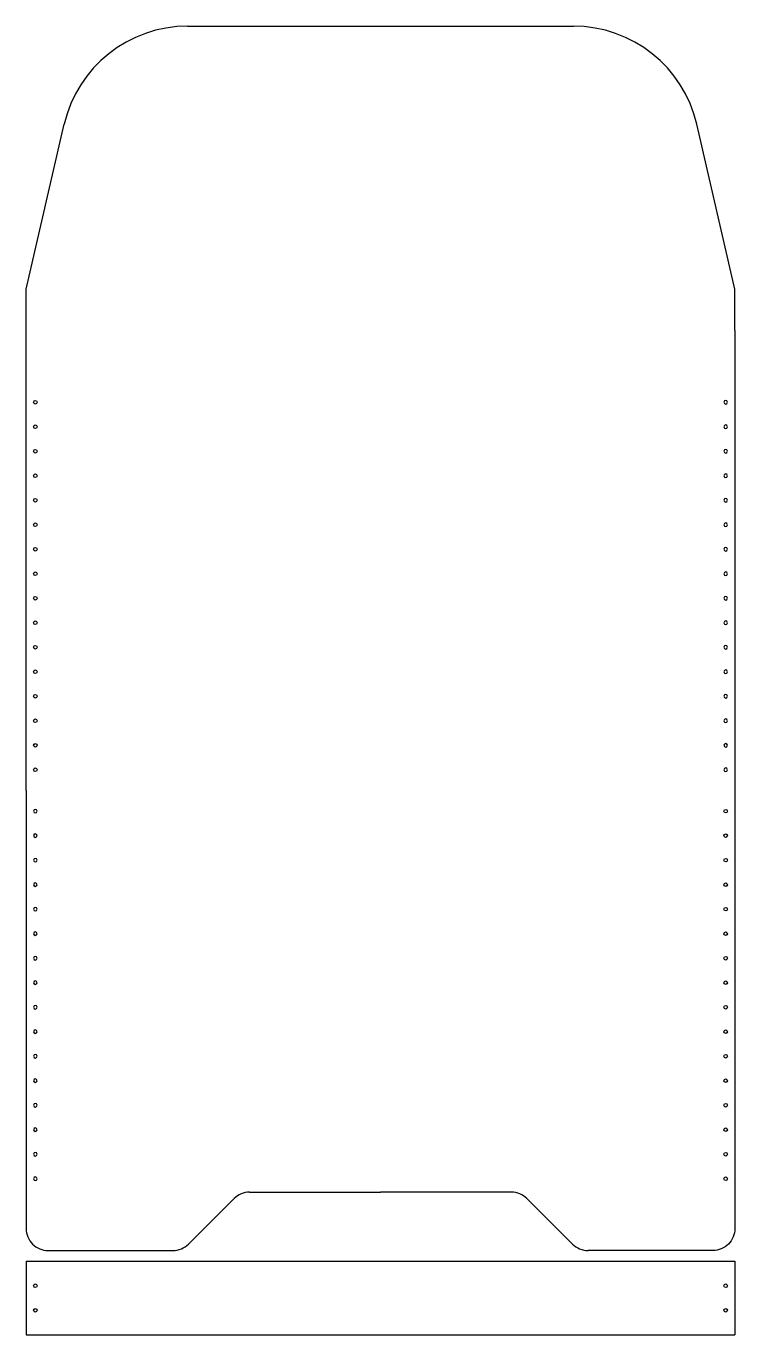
# Model space of a CAD drawing. Header units: millimetres. Extents: x 2367 to 2658, y 1896 to 2434.
import ezdxf

# ---------------------------------------------------------------- set-up
doc = ezdxf.new("R2010")
doc.units = ezdxf.units.MM

# ---------------------------------------------------------------- blocks, each defined once
blk = doc.blocks.new('*U4')
blk.add_circle((0, 0), 0.75)
blk = doc.blocks.new('*U5')
at = {"color": 0, "linetype": 'ByBlock', "lineweight": -2, "transparency": 16777216, "rotation": 90}
for p in [(2370.53, 2279.34), (2370.53, 2269.27), (2370.53, 2259.2), (2370.53, 2249.14), (2370.53, 2239.07), (2370.53, 2229), (2370.53, 2218.94), (2370.53, 2208.87), (2370.53, 2198.8), (2370.53, 2188.74), (2370.53, 2178.67), (2370.53, 2168.6), (2370.53, 2158.54), (2370.53, 2148.47), (2370.53, 2138.4), (2370.53, 2128.34)]:
    blk.add_blockref('*U4', p, dxfattribs=at)
blk = doc.blocks.new('*U6')
blk.add_circle((0, 0), 0.75)
blk = doc.blocks.new('*U8')
at = {"color": 0, "linetype": 'ByBlock', "lineweight": -2, "transparency": 16777216, "rotation": 90}
for p in [(2370.53, 2279.34), (2370.53, 2269.27), (2370.53, 2259.2), (2370.53, 2249.14), (2370.53, 2239.07), (2370.53, 2229), (2370.53, 2218.94), (2370.53, 2208.87), (2370.53, 2198.8), (2370.53, 2188.74), (2370.53, 2178.67), (2370.53, 2168.6), (2370.53, 2158.54), (2370.53, 2148.47), (2370.53, 2138.4), (2370.53, 2128.34)]:
    blk.add_blockref('*U6', p, dxfattribs=at)
blk = doc.blocks.new('*U9')
blk.add_circle((0, 0), 0.75)
blk = doc.blocks.new('*U11')
at = {"color": 0, "linetype": 'ByBlock', "lineweight": -2, "transparency": 16777216, "rotation": 90}
for p in [(2370.53, 2279.34), (2370.53, 2269.27), (2370.53, 2259.2), (2370.53, 2249.14), (2370.53, 2239.07), (2370.53, 2229), (2370.53, 2218.94), (2370.53, 2208.87), (2370.53, 2198.8), (2370.53, 2188.74), (2370.53, 2178.67), (2370.53, 2168.6), (2370.53, 2158.54), (2370.53, 2148.47), (2370.53, 2138.4), (2370.53, 2128.34)]:
    blk.add_blockref('*U9', p, dxfattribs=at)
blk = doc.blocks.new('*U12')
blk.add_circle((0, 0), 0.75)
blk = doc.blocks.new('*U13')
at = {"color": 0, "linetype": 'ByBlock', "lineweight": -2, "transparency": 16777216, "rotation": 90}
for p in [(2370.53, 2279.34), (2370.53, 2269.27), (2370.53, 2259.2), (2370.53, 2249.14), (2370.53, 2239.07), (2370.53, 2229), (2370.53, 2218.94), (2370.53, 2208.87), (2370.53, 2198.8), (2370.53, 2188.74), (2370.53, 2178.67), (2370.53, 2168.6), (2370.53, 2158.54), (2370.53, 2148.47), (2370.53, 2138.4), (2370.53, 2128.34)]:
    blk.add_blockref('*U12', p, dxfattribs=at)

msp = doc.modelspace()

# ---------------------------------------------------------------- linework, layer by layer
for p, q in [((2433.08, 2433.84), (2591.48, 2433.84)), ((2366.78, 2325.84), (2382.41, 2393.54)), ((2657.78, 2325.84), (2642.15, 2393.54)), ((2366.78, 2308.84), (2366.78, 2325.84)), ((2657.78, 2308.84), (2657.78, 2325.84)), ((2433.42, 1933.47), (2452.14, 1952.2)), ((2458.51, 1954.84), (2512.28, 1954.84)), ((2566.05, 1954.84), (2512.28, 1954.84)), ((2591.14, 1933.47), (2572.42, 1952.2)), ((2366.78, 1926.4), (2657.78, 1926.4)), ((2366.78, 1926.4), (2366.78, 1896.2)), ((2657.78, 1926.4), (2657.78, 1896.2)), ((2366.78, 1896.2), (2657.78, 1896.2))]:
    msp.add_line(p, q)
for points in [[(2366.78, 2119.84), (2366.78, 2308.84)], [(2657.78, 2308.84), (2657.78, 2119.84)]]:
    msp.add_lwpolyline(points)
for points in [[(2366.78, 2119.84), (2366.78, 1939.84, 0.414214), (2375.78, 1930.84), (2427.05, 1930.84)], [(2657.78, 2119.84), (2657.78, 1939.84, -0.414214), (2648.78, 1930.84), (2597.51, 1930.84)]]:
    msp.add_lwpolyline(points, format="xyb")
for centre in [(2370.53, 1916.34), (2654.03, 1916.34), (2370.53, 1906.27), (2654.03, 1906.27)]:
    msp.add_circle(centre, 0.75)
for centre, radius, start, end in [((2433.08, 2381.84), 52, 90, 167), ((2591.48, 2381.84), 52, 13, 90), ((2458.51, 1945.84), 9, 90, 135), ((2566.05, 1945.84), 9, 45, 90), ((2427.05, 1939.84), 9, 270, 315), ((2597.51, 1939.84), 9, 225, 270)]:
    msp.add_arc(centre, radius, start, end)

# ---------------------------------------------------------------- block references
msp.add_blockref('*U5', (0, 0))
at = {"xscale": -1}
msp.add_blockref('*U8', (5024.56, 0), dxfattribs=at)
at = {"xscale": -1, "rotation": 180}
msp.add_blockref('*U11', (0, 4239.68), dxfattribs=at)
at = {"rotation": 180}
msp.add_blockref('*U13', (5024.56, 4239.68), dxfattribs=at)

doc.saveas('drawing.dxf')
